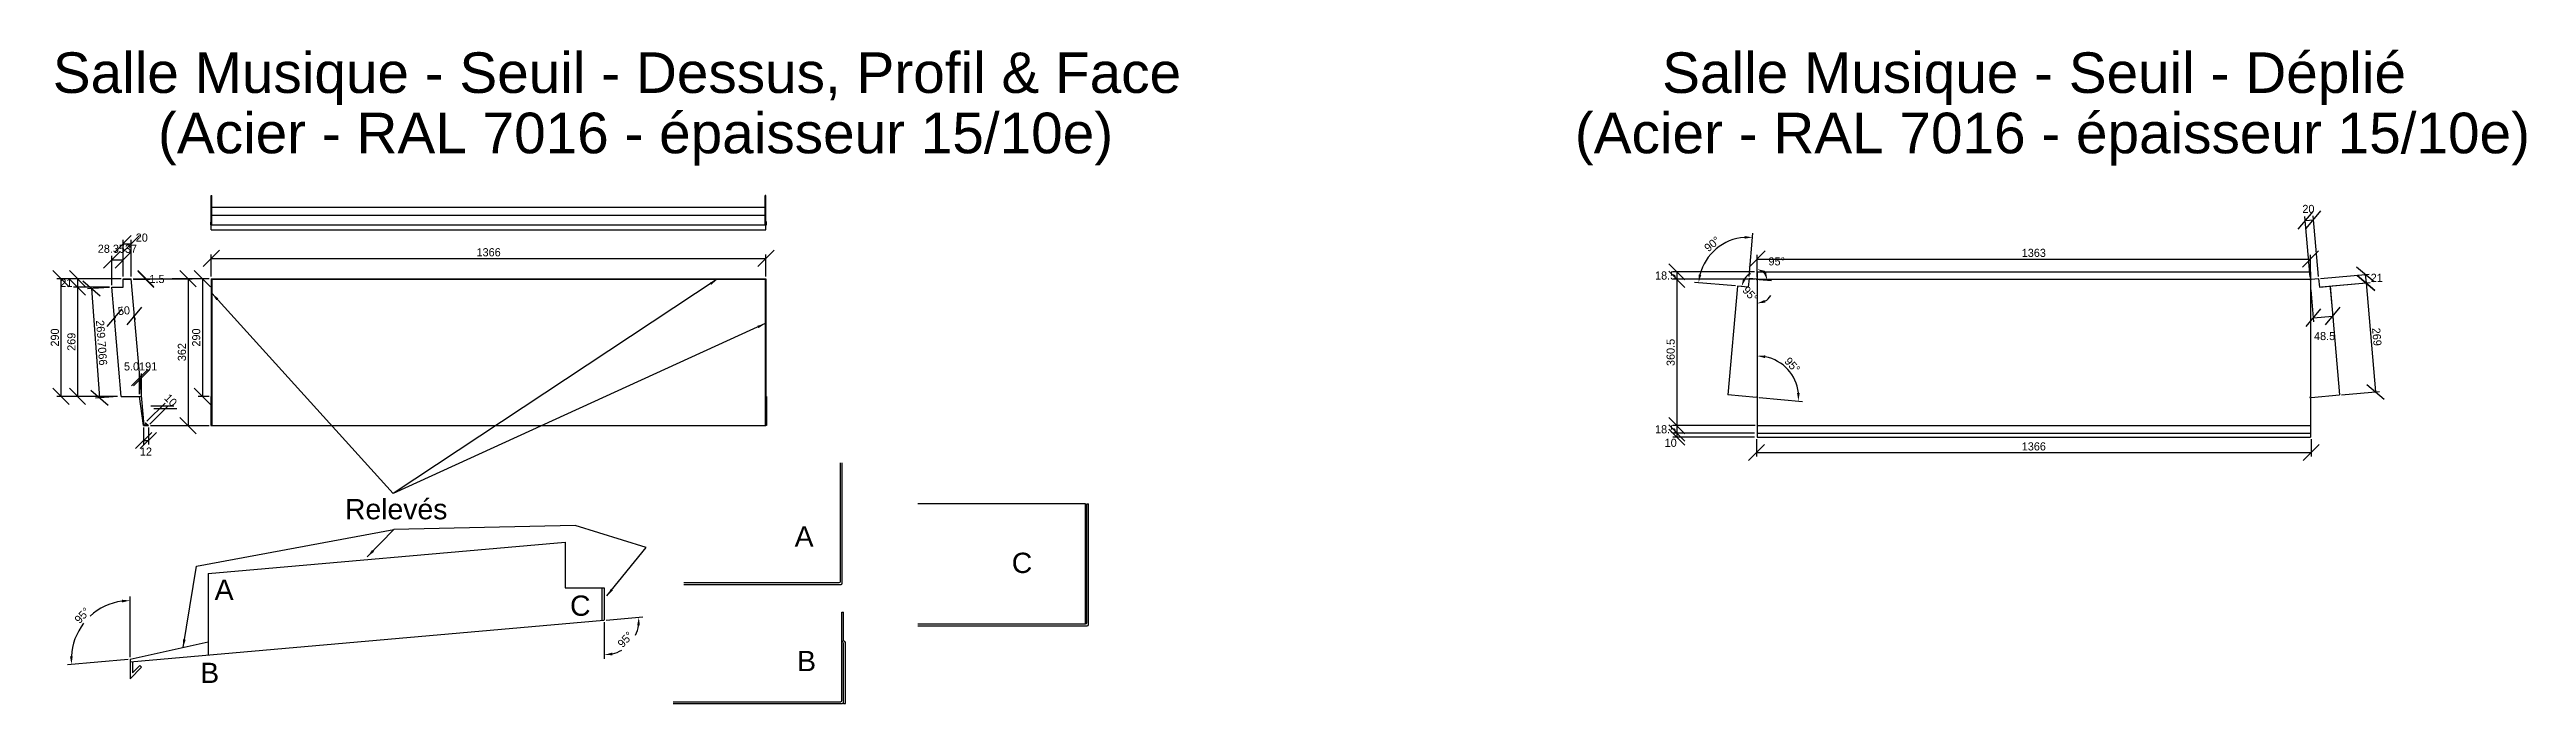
# Model space of a CAD drawing. Header units: millimetres. Extents: x 255 to 6356, y 598 to 2209.
import ezdxf

# ---------------------------------------------------------------- set-up
doc = ezdxf.new("R2010")
doc.units = ezdxf.units.MM
doc.layers.get('Defpoints').update_dxf_attribs({"true_color": 0xffffff})
doc.layers.add('0 ... Seuil ... Rectangle', color=5, linetype='Continuous', lineweight=25, true_color=0x0000ff)
doc.layers.add('0 ... Seuil ... Rectangle ... Cotes Angles', color=4, linetype='Continuous', lineweight=25, true_color=0x00ffff)
doc.styles.add('QCADDimTextStyle', font='txt')
doc.styles.add('textstyle11', font='')
doc.styles.add('textstyle12', font='')
doc.styles.add('textstyle13', font='')
doc.styles.add('textstyle14', font='')
doc.styles.add('textstyle15', font='')
doc.styles.add('textstyle16', font='')
doc.styles.add('textstyle17', font='')
doc.styles.add('textstyle18', font='')
doc.styles.add('textstyle19', font='')
doc.styles.add('textstyle20', font='')
doc.styles.add('textstyle21', font='')
doc.styles.get('textstyle11').set_extended_font_data('Liberation Sans')
doc.styles.get('textstyle12').set_extended_font_data('Liberation Sans')
doc.styles.get('textstyle13').set_extended_font_data('Liberation Sans')
doc.styles.get('textstyle14').set_extended_font_data('Liberation Sans')
doc.styles.get('textstyle15').set_extended_font_data('Liberation Sans')
doc.styles.get('textstyle16').set_extended_font_data('Liberation Sans')
doc.styles.get('textstyle17').set_extended_font_data('Liberation Sans')
doc.styles.get('textstyle18').set_extended_font_data('Liberation Sans')
doc.styles.get('textstyle19').set_extended_font_data('Liberation Sans')
doc.styles.get('textstyle20').set_extended_font_data('Liberation Sans')
doc.styles.get('textstyle21').set_extended_font_data('Liberation Sans')
doc.dimstyles.new('QCADDimStyle', dxfattribs={"dimtxt": 20, "dimasz": 20, "dimexe": 10, "dimexo": 5, "dimgap": 5, "dimtad": 1, "dimtoh": 1, "dimdec": 4, "dimzin": 0, "dimdsep": 46, "dimtxsty": 'QCADDimTextStyle', "dimcen": 0.09, "dimadec": 0, "dimazin": 0, "dimtfac": 1, "dimtdec": 4, "dimtofl": 0, "dimtmove": 0, "dimatfit": 3, "dimfxl": 1, "dimtolj": 1, "dimtzin": 0, "dimarcsym": 0})

# ---------------------------------------------------------------- blocks, each defined once
blk = doc.blocks.new('*D1')
at = {"layer": '0 ... Seuil ... Rectangle ... Cotes Angles', "color": 0, "lineweight": -2}
for p, q in [((380.1, 1601.5), (337.4, 1638.5)), ((403.4, 1623.2), (348.8, 1619.3)), ((358.8, 1620), (378.3, 1351)), ((356.9, 1369.5), (399.7, 1332.5)), ((422.9, 1354.2), (368.3, 1350.3))]:
    blk.add_line(p, q, dxfattribs=at)
at = {"layer": 'Defpoints', "color": 0}
for p in [(408.4, 1623.6), (378.3, 1351), (427.9, 1354.6)]:
    blk.add_point(p, dxfattribs=at)
at = {"layer": '0 ... Seuil ... Rectangle ... Cotes Angles', "color": 0, "insert": (383.5, 1486.6), "char_height": 20, "attachment_point": 5, "rotation": 274.14827, "style": 'QCADDimTextStyle'}
blk.add_mtext('\\A1;269.7066', dxfattribs=at)
blk = doc.blocks.new('*D2')
at = {"layer": '0 ... Seuil ... Rectangle ... Cotes Angles', "color": 0, "lineweight": -2}
for p, q in [((344.3, 1624.6), (304.3, 1664.6)), ((304.3, 1643.6), (344.3, 1603.6)), ((431.7, 1644.6), (314.3, 1644.6)), ((403.4, 1623.6), (314.3, 1623.6)), ((324.3, 1644.6), (324.3, 1623.6))]:
    blk.add_line(p, q, dxfattribs=at)
at = {"layer": 'Defpoints', "color": 0}
for p in [(324.3, 1623.6), (408.4, 1623.6), (436.7, 1644.6)]:
    blk.add_point(p, dxfattribs=at)
at = {"layer": '0 ... Seuil ... Rectangle ... Cotes Angles', "color": 0, "insert": (296.8, 1634.1), "char_height": 20, "attachment_point": 5, "style": 'QCADDimTextStyle'}
blk.add_mtext('\\A1;21', dxfattribs=at)
blk = doc.blocks.new('*D3')
at = {"layer": '0 ... Seuil ... Rectangle ... Cotes Angles', "color": 0, "lineweight": -2}
for p, q in [((344.3, 1603.6), (304.3, 1643.6)), ((403.4, 1623.6), (314.3, 1623.6)), ((324.3, 1623.6), (324.3, 1354.6)), ((304.3, 1374.6), (344.3, 1334.6)), ((422.9, 1354.6), (314.3, 1354.6))]:
    blk.add_line(p, q, dxfattribs=at)
at = {"layer": 'Defpoints', "color": 0}
for p in [(408.4, 1623.6), (324.3, 1354.6), (427.9, 1354.6)]:
    blk.add_point(p, dxfattribs=at)
at = {"layer": '0 ... Seuil ... Rectangle ... Cotes Angles', "color": 0, "insert": (309.3, 1489.1), "char_height": 20, "attachment_point": 5, "rotation": 90, "style": 'QCADDimTextStyle'}
blk.add_mtext('\\A1;269', dxfattribs=at)
blk = doc.blocks.new('*D4')
at = {"layer": '0 ... Seuil ... Rectangle ... Cotes Angles', "color": 0, "lineweight": -2}
for p, q in [((472.5, 1664.6), (512.5, 1624.6)), ((512.5, 1623.1), (472.5, 1663.1)), ((461.7, 1644.6), (502.5, 1644.6)), ((461.8, 1643.1), (502.5, 1643.1))]:
    blk.add_line(p, q, dxfattribs=at)
at = {"layer": 'Defpoints', "color": 0}
for p in [(456.7, 1644.6), (456.8, 1643.1), (492.5, 1643.1)]:
    blk.add_point(p, dxfattribs=at)
at = {"layer": '0 ... Seuil ... Rectangle ... Cotes Angles', "color": 0, "insert": (520, 1643.8), "char_height": 20, "attachment_point": 5, "style": 'QCADDimTextStyle'}
blk.add_mtext('\\A1;1.5', dxfattribs=at)
blk = doc.blocks.new('*D5')
at = {"layer": '0 ... Seuil ... Rectangle ... Cotes Angles', "color": 0, "lineweight": -2}
for p, q in [((433.1, 1570.2), (396.7, 1526.9)), ((414.9, 1548.6), (418.7, 1548.9)), ((415.3, 1544.1), (415.8, 1538.6)), ((446.5, 1531.2), (482.9, 1574.6)), ((464.7, 1552.9), (460.9, 1552.6)), ((465.1, 1548.5), (465.6, 1542.9))]:
    blk.add_line(p, q, dxfattribs=at)
at = {"layer": 'Defpoints', "color": 0}
for p in [(414.9, 1549.1), (464.7, 1553.4), (464.7, 1552.9)]:
    blk.add_point(p, dxfattribs=at)
at = {"layer": '0 ... Seuil ... Rectangle ... Cotes Angles', "color": 0, "insert": (438.5, 1565.7), "char_height": 20, "attachment_point": 5, "rotation": 5, "style": 'QCADDimTextStyle'}
blk.add_mtext('\\A1;50', dxfattribs=at)
blk = doc.blocks.new('*D6')
at = {"layer": '0 ... Seuil ... Rectangle ... Cotes Angles', "color": 0, "lineweight": -2}
for p, q in [((616.4, 1624.6), (576.4, 1664.6)), ((461.7, 1644.6), (606.4, 1644.6)), ((596.4, 1644.6), (596.4, 1282.6)), ((503.9, 1282.6), (606.4, 1282.6)), ((576.4, 1302.6), (616.4, 1262.6))]:
    blk.add_line(p, q, dxfattribs=at)
at = {"layer": 'Defpoints', "color": 0}
for p in [(456.7, 1644.6), (498.9, 1282.6), (596.4, 1282.6)]:
    blk.add_point(p, dxfattribs=at)
at = {"layer": '0 ... Seuil ... Rectangle ... Cotes Angles', "color": 0, "insert": (581.4, 1463.6), "char_height": 20, "attachment_point": 5, "rotation": 90, "style": 'QCADDimTextStyle'}
blk.add_mtext('\\A1;362', dxfattribs=at)
blk = doc.blocks.new('*D7')
at = {"layer": '0 ... Seuil ... Rectangle ... Cotes Angles', "color": 0, "lineweight": -2}
for p, q in [((495.3, 1293.2), (540.3, 1338.1)), ((502.4, 1286.1), (547.3, 1331.1)), ((504.9, 1331.1), (561.5, 1331.1)), ((568.5, 1324), (512, 1324))]:
    blk.add_line(p, q, dxfattribs=at)
at = {"layer": 'Defpoints', "color": 0}
for p in [(491.8, 1289.7), (498.9, 1282.6), (540.3, 1324)]:
    blk.add_point(p, dxfattribs=at)
at = {"layer": '0 ... Seuil ... Rectangle ... Cotes Angles', "color": 0, "insert": (553.8, 1345.2), "char_height": 20, "attachment_point": 5, "rotation": 315, "style": 'QCADDimTextStyle'}
blk.add_mtext('\\A1;10', dxfattribs=at)
blk = doc.blocks.new('*D8')
at = {"layer": '0 ... Seuil ... Rectangle ... Cotes Angles', "color": 0, "lineweight": -2}
for p, q in [((506.9, 1265.7), (466.9, 1225.7)), ((478.9, 1225.7), (518.9, 1265.7)), ((486.9, 1277.6), (486.9, 1235.7)), ((486.9, 1245.7), (498.9, 1245.7)), ((498.9, 1277.6), (498.9, 1235.7))]:
    blk.add_line(p, q, dxfattribs=at)
at = {"layer": 'Defpoints', "color": 0}
for p in [(486.9, 1282.6), (498.9, 1282.6), (498.9, 1245.7)]:
    blk.add_point(p, dxfattribs=at)
at = {"layer": '0 ... Seuil ... Rectangle ... Cotes Angles', "color": 0, "insert": (492.8, 1218.5), "char_height": 20, "attachment_point": 5, "style": 'QCADDimTextStyle'}
blk.add_mtext('\\A1;12', dxfattribs=at)
blk = doc.blocks.new('*D9')
at = {"layer": '0 ... Seuil ... Rectangle ... Cotes Angles', "color": 0, "lineweight": -2}
for p, q in [((651.7, 1624.6), (611.7, 1664.6)), ((648.8, 1644.6), (621.7, 1644.6)), ((631.7, 1644.6), (631.7, 1354.6)), ((611.7, 1374.6), (651.7, 1334.6)), ((648.8, 1354.6), (621.7, 1354.6))]:
    blk.add_line(p, q, dxfattribs=at)
at = {"layer": 'Defpoints', "color": 0}
for p in [(653.8, 1644.6), (631.7, 1354.6), (653.8, 1354.6)]:
    blk.add_point(p, dxfattribs=at)
at = {"layer": '0 ... Seuil ... Rectangle ... Cotes Angles', "color": 0, "insert": (616.7, 1499.6), "char_height": 20, "attachment_point": 5, "rotation": 90, "style": 'QCADDimTextStyle'}
blk.add_mtext('\\A1;290', dxfattribs=at)
blk = doc.blocks.new('*D10')
at = {"layer": '0 ... Seuil ... Rectangle ... Cotes Angles', "color": 0, "lineweight": -2}
for p, q in [((673.8, 1714.6), (633.8, 1674.6)), ((1999.8, 1674.6), (2039.8, 1714.6)), ((653.8, 1649.6), (653.8, 1704.6)), ((653.8, 1694.6), (2019.8, 1694.6)), ((2019.8, 1649.6), (2019.8, 1704.6))]:
    blk.add_line(p, q, dxfattribs=at)
at = {"layer": 'Defpoints', "color": 0}
for p in [(2019.8, 1694.6), (653.8, 1644.6), (2019.8, 1644.6)]:
    blk.add_point(p, dxfattribs=at)
at = {"layer": '0 ... Seuil ... Rectangle ... Cotes Angles', "color": 0, "insert": (1336.8, 1709.6), "char_height": 20, "attachment_point": 5, "style": 'QCADDimTextStyle'}
blk.add_mtext('\\A1;1366', dxfattribs=at)
blk = doc.blocks.new('*D11')
at = {"layer": '0 ... Seuil ... Rectangle ... Cotes Angles', "color": 0, "lineweight": -2}
for p, q in [((303.5, 1624.6), (263.5, 1664.6)), ((431.7, 1644.6), (273.5, 1644.6)), ((283.5, 1644.6), (283.5, 1354.6)), ((263.5, 1374.6), (303.5, 1334.6)), ((422.9, 1354.6), (273.5, 1354.6))]:
    blk.add_line(p, q, dxfattribs=at)
at = {"layer": 'Defpoints', "color": 0}
for p in [(436.7, 1644.6), (283.5, 1354.6), (427.9, 1354.6)]:
    blk.add_point(p, dxfattribs=at)
at = {"layer": '0 ... Seuil ... Rectangle ... Cotes Angles', "color": 0, "insert": (268.5, 1499.6), "char_height": 20, "attachment_point": 5, "rotation": 90, "style": 'QCADDimTextStyle'}
blk.add_mtext('\\A1;290', dxfattribs=at)
blk = doc.blocks.new('*D12')
at = {"layer": '0 ... Seuil ... Rectangle ... Cotes Angles', "color": 0, "lineweight": -2}
for p, q in [((453.7, 711.5), (453.7, 861.3)), ((448.7, 706.1), (299.5, 693))]:
    blk.add_line(p, q, dxfattribs=at)
for start, end in [(142.14827, 177.07887), (97.92113, 132.85173)]:
    blk.add_arc((453.7, 706.5), 144.8, start, end, dxfattribs=at)
at = {"layer": '0 ... Seuil ... Rectangle ... Cotes Angles', "color": 0}
for points in [[(433.9, 846.6), (433.5, 853.3), (453.7, 851.3)], [(305.7, 713.9), (312.4, 714), (309.4, 693.9)]]:
    blk.add_solid(points, dxfattribs=at)
at = {"layer": 'Defpoints', "color": 0}
for p in [(377.7, 829.8), (453.7, 706.5), (453.7, 706.5), (645.7, 723.3), (453.7, 658.5)]:
    blk.add_point(p, dxfattribs=at)
at = {"layer": '0 ... Seuil ... Rectangle ... Cotes Angles', "color": 0, "insert": (335.9, 814.5), "char_height": 20, "attachment_point": 5, "rotation": 47.5, "style": 'QCADDimTextStyle'}
blk.add_mtext('\\A1;95%%d', dxfattribs=at)
blk = doc.blocks.new('*D13')
at = {"layer": '0 ... Seuil ... Rectangle ... Cotes Angles', "color": 0, "lineweight": -2}
for p, q in [((1621.7, 797.7), (1621.7, 707.4)), ((1626.6, 803.1), (1716.6, 811))]:
    blk.add_line(p, q, dxfattribs=at)
for start, end in [(334.53524, 351.54078), (283.45922, 300.46476)]:
    blk.add_arc((1621.7, 802.7), 85.3, start, end, dxfattribs=at)
at = {"layer": '0 ... Seuil ... Rectangle ... Cotes Angles', "color": 0}
for points in [[(1709.4, 790), (1702.7, 790.2), (1706.7, 810.1)], [(1641.1, 723), (1641.9, 716.4), (1621.7, 717.4)]]:
    blk.add_solid(points, dxfattribs=at)
at = {"layer": 'Defpoints', "color": 0}
for p in [(1621.7, 882.7), (1620.8, 802.6), (1621.7, 803.6), (459.7, 701), (1666.5, 730.1)]:
    blk.add_point(p, dxfattribs=at)
at = {"layer": '0 ... Seuil ... Rectangle ... Cotes Angles', "color": 0, "insert": (1673.5, 755.2), "char_height": 20, "attachment_point": 5, "rotation": 47.5, "style": 'QCADDimTextStyle'}
blk.add_mtext('\\A1;95%%d', dxfattribs=at)
blk = doc.blocks.new('*D14')
at = {"layer": '0 ... Seuil ... Rectangle ... Cotes Angles', "color": 0, "lineweight": -2}
for p, q in [((457.1, 1380.8), (497.1, 1420.8)), ((502.1, 1420.8), (462.1, 1380.8)), ((477.1, 1359.6), (477.1, 1410.8)), ((482.1, 1359.6), (482.1, 1410.8))]:
    blk.add_line(p, q, dxfattribs=at)
at = {"layer": 'Defpoints', "color": 0}
for p in [(477.1, 1354.6), (482.1, 1400.8), (482.1, 1354.6)]:
    blk.add_point(p, dxfattribs=at)
at = {"layer": '0 ... Seuil ... Rectangle ... Cotes Angles', "color": 0, "insert": (479.6, 1428.3), "char_height": 20, "attachment_point": 5, "style": 'QCADDimTextStyle'}
blk.add_mtext('\\A1;5.0191', dxfattribs=at)
blk = doc.blocks.new('*D15')
at = {"layer": '0 ... Seuil ... Rectangle ... Cotes Angles', "color": 0, "lineweight": -2}
for p, q in [((456.7, 1750.7), (416.7, 1710.7)), ((436.7, 1710.7), (476.7, 1750.7)), ((436.7, 1649.6), (436.7, 1740.7)), ((436.7, 1730.7), (456.7, 1730.7)), ((456.7, 1649.6), (456.7, 1740.7))]:
    blk.add_line(p, q, dxfattribs=at)
at = {"layer": 'Defpoints', "color": 0}
for p in [(456.7, 1730.7), (436.7, 1644.6), (456.7, 1644.6)]:
    blk.add_point(p, dxfattribs=at)
at = {"layer": '0 ... Seuil ... Rectangle ... Cotes Angles', "color": 0, "insert": (482.5, 1745.7), "char_height": 20, "attachment_point": 5, "style": 'QCADDimTextStyle'}
blk.add_mtext('\\A1;20', dxfattribs=at)
blk = doc.blocks.new('*D16')
at = {"layer": '0 ... Seuil ... Rectangle ... Cotes Angles', "color": 0, "lineweight": -2}
for p, q in [((428.4, 1710.7), (388.4, 1670.7)), ((416.7, 1670.7), (456.7, 1710.7)), ((408.4, 1628.6), (408.4, 1700.7)), ((408.4, 1690.7), (436.7, 1690.7)), ((436.7, 1649.6), (436.7, 1700.7))]:
    blk.add_line(p, q, dxfattribs=at)
at = {"layer": 'Defpoints', "color": 0}
for p in [(436.7, 1690.7), (408.4, 1623.6), (436.7, 1644.6)]:
    blk.add_point(p, dxfattribs=at)
at = {"layer": '0 ... Seuil ... Rectangle ... Cotes Angles', "color": 0, "insert": (422.5, 1718.2), "char_height": 20, "attachment_point": 5, "style": 'QCADDimTextStyle'}
blk.add_mtext('\\A1;28.3537', dxfattribs=at)
blk = doc.blocks.new('*D17')
at = {"layer": '0 ... Seuil ... Rectangle ... Cotes Angles', "color": 0, "lineweight": -2}
for p, q in [((4481.2, 1713.1), (4441.2, 1673.1)), ((5804.2, 1673.1), (5844.2, 1713.1)), ((4461.2, 1648.1), (4461.2, 1703.1)), ((4461.2, 1693.1), (5824.2, 1693.1)), ((5824.2, 1648.1), (5824.2, 1703.1))]:
    blk.add_line(p, q, dxfattribs=at)
at = {"layer": 'Defpoints', "color": 0}
for p in [(5824.2, 1693.1), (4461.2, 1643.1), (5824.2, 1643.1)]:
    blk.add_point(p, dxfattribs=at)
at = {"layer": '0 ... Seuil ... Rectangle ... Cotes Angles', "color": 0, "insert": (5142.7, 1708.1), "char_height": 20, "attachment_point": 5, "style": 'QCADDimTextStyle'}
blk.add_mtext('\\A1;1363', dxfattribs=at)
blk = doc.blocks.new('*D18')
at = {"layer": '0 ... Seuil ... Rectangle ... Cotes Angles', "color": 0, "lineweight": -2}
for p, q in [((4479.7, 1236.1), (4439.7, 1196.1)), ((4459.7, 1249.1), (4459.7, 1206.1)), ((5805.7, 1196.1), (5845.7, 1236.1)), ((5825.7, 1249.1), (5825.7, 1206.1)), ((4459.7, 1216.1), (5825.7, 1216.1))]:
    blk.add_line(p, q, dxfattribs=at)
at = {"layer": 'Defpoints', "color": 0}
for p in [(4459.7, 1254.1), (5825.7, 1254.1), (5825.7, 1216.1)]:
    blk.add_point(p, dxfattribs=at)
at = {"layer": '0 ... Seuil ... Rectangle ... Cotes Angles', "color": 0, "insert": (5142.7, 1231.1), "char_height": 20, "attachment_point": 5, "style": 'QCADDimTextStyle'}
blk.add_mtext('\\A1;1366', dxfattribs=at)
blk = doc.blocks.new('*D19')
at = {"layer": '0 ... Seuil ... Rectangle ... Cotes Angles', "color": 0, "lineweight": -2}
for p, q in [((4283.3, 1641.6), (4243.3, 1681.6)), ((4243.3, 1663.1), (4283.3, 1623.1)), ((4454.7, 1661.6), (4253.3, 1661.6)), ((4263.3, 1661.6), (4263.3, 1643.1)), ((4456.2, 1643.1), (4253.3, 1643.1))]:
    blk.add_line(p, q, dxfattribs=at)
at = {"layer": 'Defpoints', "color": 0}
for p in [(4459.7, 1661.6), (4263.3, 1643.1), (4461.2, 1643.1)]:
    blk.add_point(p, dxfattribs=at)
at = {"layer": '0 ... Seuil ... Rectangle ... Cotes Angles', "color": 0, "insert": (4235.8, 1652.3), "char_height": 20, "attachment_point": 5, "style": 'QCADDimTextStyle'}
blk.add_mtext('\\A1;18.5', dxfattribs=at)
blk = doc.blocks.new('*D20')
at = {"layer": '0 ... Seuil ... Rectangle ... Cotes Angles', "color": 0, "lineweight": -2}
for p, q in [((4283.3, 1623.1), (4243.3, 1663.1)), ((4456.2, 1643.1), (4253.3, 1643.1)), ((4263.3, 1643.1), (4263.3, 1282.6)), ((4243.3, 1302.6), (4283.3, 1262.6)), ((4456.2, 1282.6), (4253.3, 1282.6))]:
    blk.add_line(p, q, dxfattribs=at)
at = {"layer": 'Defpoints', "color": 0}
for p in [(4461.2, 1643.1), (4263.3, 1282.6), (4461.2, 1282.6)]:
    blk.add_point(p, dxfattribs=at)
at = {"layer": '0 ... Seuil ... Rectangle ... Cotes Angles', "color": 0, "insert": (4248.3, 1462.8), "char_height": 20, "attachment_point": 5, "rotation": 90, "style": 'QCADDimTextStyle'}
blk.add_mtext('\\A1;360.5', dxfattribs=at)
blk = doc.blocks.new('*D21')
at = {"layer": '0 ... Seuil ... Rectangle ... Cotes Angles', "color": 0, "lineweight": -2}
for p, q in [((4283.3, 1262.6), (4243.3, 1302.6)), ((4243.3, 1284.1), (4283.3, 1244.1)), ((4456.2, 1282.6), (4253.3, 1282.6)), ((4263.3, 1282.6), (4263.3, 1264.1)), ((4454.7, 1264.1), (4253.3, 1264.1))]:
    blk.add_line(p, q, dxfattribs=at)
at = {"layer": 'Defpoints', "color": 0}
for p in [(4461.2, 1282.6), (4263.3, 1264.1), (4459.7, 1264.1)]:
    blk.add_point(p, dxfattribs=at)
at = {"layer": '0 ... Seuil ... Rectangle ... Cotes Angles', "color": 0, "insert": (4235.8, 1273.3), "char_height": 20, "attachment_point": 5, "style": 'QCADDimTextStyle'}
blk.add_mtext('\\A1;18.5', dxfattribs=at)
blk = doc.blocks.new('*D22')
at = {"layer": '0 ... Seuil ... Rectangle ... Cotes Angles', "color": 0, "lineweight": -2}
for p, q in [((4283.3, 1244.1), (4243.3, 1284.1)), ((4243.3, 1274.1), (4283.3, 1234.1)), ((4454.7, 1264.1), (4253.3, 1264.1)), ((4454.7, 1254.1), (4253.3, 1254.1)), ((4263.3, 1264.1), (4263.3, 1254.1))]:
    blk.add_line(p, q, dxfattribs=at)
at = {"layer": 'Defpoints', "color": 0}
for p in [(4263.3, 1254.1), (4459.7, 1264.1), (4459.7, 1254.1)]:
    blk.add_point(p, dxfattribs=at)
at = {"layer": '0 ... Seuil ... Rectangle ... Cotes Angles', "color": 0, "insert": (4248.3, 1240), "char_height": 20, "attachment_point": 5, "style": 'QCADDimTextStyle'}
blk.add_mtext('\\A1;10', dxfattribs=at)
blk = doc.blocks.new('*D23')
at = {"layer": '0 ... Seuil ... Rectangle ... Cotes Angles', "color": 0, "lineweight": -2}
for p, q in [((4461.2, 1648.1), (4461.2, 1678.4)), ((4466.1, 1642.7), (4496.3, 1640))]:
    blk.add_line(p, q, dxfattribs=at)
blk.add_arc((4461.2, 1643.1), 25.3, 41.54592, 43.45408, dxfattribs=at)
at = {"layer": '0 ... Seuil ... Rectangle ... Cotes Angles', "color": 0}
for points in [[(4480.9, 1663.6), (4478.2, 1657.4), (4461.2, 1668.4)], [(4476.9, 1658.8), (4483.3, 1660.9), (4486.4, 1640.9)]]:
    blk.add_solid(points, dxfattribs=at)
at = {"layer": 'Defpoints', "color": 0}
for p in [(4483.8, 1654.5), (4441.2, 1644.8), (4461.2, 1643.1), (4461.2, 1643.1), (4461.2, 1282.6)]:
    blk.add_point(p, dxfattribs=at)
at = {"layer": '0 ... Seuil ... Rectangle ... Cotes Angles', "color": 0, "insert": (4509.3, 1687.2), "char_height": 20, "attachment_point": 5, "style": 'QCADDimTextStyle'}
blk.add_mtext('\\A1;95%%d', dxfattribs=at)
blk = doc.blocks.new('*D24')
at = {"layer": '0 ... Seuil ... Rectangle ... Cotes Angles', "color": 0, "lineweight": -2}
for p, q in [((4441.7, 1649.8), (4451, 1756.4)), ((4407.9, 1626.7), (4307, 1635.5))]:
    blk.add_line(p, q, dxfattribs=at)
blk.add_arc((4439.4, 1623.9), 122.9, 94.33085, 165.66915, dxfattribs=at)
at = {"layer": '0 ... Seuil ... Rectangle ... Cotes Angles', "color": 0}
for points in [[(4430.1, 1743.2), (4430.1, 1749.8), (4450.1, 1746.4)], [(4317, 1654.9), (4323.6, 1653.8), (4316.9, 1634.6)]]:
    blk.add_solid(points, dxfattribs=at)
at = {"layer": 'Defpoints', "color": 0}
for p in [(4387.5, 1735.3), (4412.8, 1626.2), (4439.4, 1623.9), (4439.4, 1623.9), (4441.2, 1644.8)]:
    blk.add_point(p, dxfattribs=at)
at = {"layer": '0 ... Seuil ... Rectangle ... Cotes Angles', "color": 0, "insert": (4350.4, 1730), "char_height": 20, "attachment_point": 5, "rotation": 40, "style": 'QCADDimTextStyle'}
blk.add_mtext('\\A1;90%%d', dxfattribs=at)
blk = doc.blocks.new('*D25')
at = {"layer": '0 ... Seuil ... Rectangle ... Cotes Angles', "color": 0, "lineweight": -2}
for start, end in [(114.58603, 144.79302), (300.20698, 330.41397)]:
    blk.add_arc((4461.2, 1622), 38.4, start, end, dxfattribs=at)
at = {"layer": '0 ... Seuil ... Rectangle ... Cotes Angles', "color": 0}
for points in [[(4426.7, 1645.3), (4432.9, 1643), (4422.9, 1625.4)], [(4479.6, 1592.1), (4481.3, 1585.6), (4461.2, 1583.6)]]:
    blk.add_solid(points, dxfattribs=at)
at = {"layer": 'Defpoints', "color": 0}
for p in [(4412.8, 1626.2), (4426.9, 1604.8), (4439.4, 1623.9), (4461.2, 1643.1), (4461.2, 1282.6)]:
    blk.add_point(p, dxfattribs=at)
at = {"layer": '0 ... Seuil ... Rectangle ... Cotes Angles', "color": 0, "insert": (4444.3, 1606.5), "char_height": 20, "attachment_point": 5, "rotation": 312.5, "style": 'QCADDimTextStyle'}
blk.add_mtext('\\A1;95%%d', dxfattribs=at)
blk = doc.blocks.new('*D26')
at = {"layer": '0 ... Seuil ... Rectangle ... Cotes Angles', "color": 0, "lineweight": -2}
blk.add_line((4466.1, 1351.6), (4572.9, 1342.2), dxfattribs=at)
blk.add_arc((4461.2, 1352), 102.2, 6.23421, 78.76579, dxfattribs=at)
at = {"layer": '0 ... Seuil ... Rectangle ... Cotes Angles', "color": 0}
for points in [[(4481.4, 1455.5), (4480.7, 1448.9), (4461.2, 1454.2)], [(4559.4, 1363), (4566.1, 1363.1), (4562.9, 1343.1)]]:
    blk.add_solid(points, dxfattribs=at)
at = {"layer": 'Defpoints', "color": 0}
for p in [(4461.2, 1643.1), (4389.4, 1358.3), (4461.2, 1352), (4552.5, 1397.8), (4461.2, 1282.6)]:
    blk.add_point(p, dxfattribs=at)
at = {"layer": '0 ... Seuil ... Rectangle ... Cotes Angles', "color": 0, "insert": (4547.9, 1431.5), "char_height": 20, "attachment_point": 5, "rotation": 312.5, "style": 'QCADDimTextStyle'}
blk.add_mtext('\\A1;95%%d', dxfattribs=at)
blk = doc.blocks.new('*D27')
at = {"layer": '0 ... Seuil ... Rectangle ... Cotes Angles', "color": 0, "lineweight": -2}
for p, q in [((5829.7, 1809.8), (5793.3, 1766.4)), ((5823.7, 1648.1), (5810.6, 1798.1)), ((5811.5, 1788.1), (5831.4, 1789.8)), ((5813.2, 1768.2), (5849.6, 1811.5)), ((5843.7, 1649.8), (5830.5, 1799.8))]:
    blk.add_line(p, q, dxfattribs=at)
at = {"layer": 'Defpoints', "color": 0}
for p in [(5831.4, 1789.8), (5824.2, 1643.1), (5844.1, 1644.8)]:
    blk.add_point(p, dxfattribs=at)
at = {"layer": '0 ... Seuil ... Rectangle ... Cotes Angles', "color": 0, "insert": (5819, 1816.4), "char_height": 20, "attachment_point": 5, "style": 'QCADDimTextStyle'}
blk.add_mtext('\\A1;20', dxfattribs=at)
blk = doc.blocks.new('*D28')
at = {"layer": '0 ... Seuil ... Rectangle ... Cotes Angles', "color": 0, "lineweight": -2}
for p, q in [((5849.1, 1645.3), (5969, 1655.8)), ((5980.7, 1636.7), (5937.4, 1673.1)), ((5939.2, 1652.2), (5982.5, 1615.8)), ((5959, 1654.9), (5960.9, 1634)), ((5850.9, 1624.4), (5970.8, 1634.8))]:
    blk.add_line(p, q, dxfattribs=at)
at = {"layer": 'Defpoints', "color": 0}
for p in [(5844.1, 1644.8), (5845.9, 1623.9), (5960.9, 1634)]:
    blk.add_point(p, dxfattribs=at)
at = {"layer": '0 ... Seuil ... Rectangle ... Cotes Angles', "color": 0, "insert": (5987.3, 1646.8), "char_height": 20, "attachment_point": 5, "style": 'QCADDimTextStyle'}
blk.add_mtext('\\A1;21', dxfattribs=at)
blk = doc.blocks.new('*D29')
at = {"layer": '0 ... Seuil ... Rectangle ... Cotes Angles', "color": 0, "lineweight": -2}
for p, q in [((5982.5, 1615.8), (5939.2, 1652.2)), ((5877.5, 1626.7), (5970.8, 1634.8)), ((5960.9, 1634), (5984.3, 1366)), ((5900.9, 1358.7), (5994.3, 1366.9)), ((5962.6, 1384.2), (6006, 1347.8))]:
    blk.add_line(p, q, dxfattribs=at)
at = {"layer": 'Defpoints', "color": 0}
for p in [(5872.5, 1626.2), (5895.9, 1358.3), (5984.3, 1366)]:
    blk.add_point(p, dxfattribs=at)
at = {"layer": '0 ... Seuil ... Rectangle ... Cotes Angles', "color": 0, "insert": (5987.5, 1501.3), "char_height": 20, "attachment_point": 5, "rotation": 275, "style": 'QCADDimTextStyle'}
blk.add_mtext('\\A1;269', dxfattribs=at)
blk = doc.blocks.new('*D30')
at = {"layer": '0 ... Seuil ... Rectangle ... Cotes Angles', "color": 0, "lineweight": -2}
for p, q in [((5824.6, 1617), (5831.5, 1538.3)), ((5872.9, 1621.3), (5879.8, 1542.5)), ((5848.8, 1570), (5812.4, 1526.6)), ((5830.6, 1548.3), (5878.9, 1552.5)), ((5860.7, 1530.8), (5897.1, 1574.2))]:
    blk.add_line(p, q, dxfattribs=at)
at = {"layer": 'Defpoints', "color": 0}
for p in [(5824.2, 1622), (5872.5, 1626.2), (5878.9, 1552.5)]:
    blk.add_point(p, dxfattribs=at)
at = {"layer": '0 ... Seuil ... Rectangle ... Cotes Angles', "color": 0, "insert": (5858.9, 1503.1), "char_height": 20, "attachment_point": 5, "style": 'QCADDimTextStyle'}
blk.add_mtext('\\A1;48.5', dxfattribs=at)

msp = doc.modelspace()

# ---------------------------------------------------------------- linework, layer by layer
at = {"layer": '0 ... Seuil ... Rectangle'}
for p, q in [((653.7908, 1778.12491), (653.7908, 1849.25714)), ((653.7908, 1849.25714), (655.2908, 1849.25714)), ((655.2908, 1777.12491), (655.2908, 1849.25714)), ((2018.2908, 1777.12491), (2018.2908, 1849.25714)), ((2019.7908, 1849.25714), (2018.2908, 1849.25714)), ((2019.7908, 1778.12491), (2019.7908, 1849.25714)), ((652.2908, 1777.12491), (652.2908, 1783.83774)), ((653.7908, 1777.12491), (652.2908, 1777.12491)), ((653.2908, 1784.83774), (653.7908, 1784.83774)), ((653.7908, 1784.83774), (654.2908, 1784.83774)), ((653.7908, 1765.12491), (653.7908, 1778.12491)), ((654.7908, 1777.12491), (2018.7908, 1777.12491)), ((655.2908, 1821.16587), (2018.2908, 1821.16587)), ((655.2908, 1801.16587), (2018.2908, 1801.16587)), ((655.2908, 1777.12491), (655.2908, 1783.83774)), ((2018.2908, 1777.12491), (2018.2908, 1783.83774)), ((2019.2908, 1784.83774), (2019.7908, 1784.83774)), ((2020.2908, 1784.83774), (2019.7908, 1784.83774)), ((2019.7908, 1765.12491), (2019.7908, 1778.12491)), ((2019.7908, 1777.12491), (2021.2908, 1777.12491)), ((2019.7908, 1777.12491), (2021.2908, 1777.12491)), ((2021.2908, 1777.12491), (2021.2908, 1783.83774)), ((653.7908, 1765.12491), (2019.7908, 1765.12491)), ((4461.16359, 1661.59588), (5824.16359, 1661.59588)), ((4461.16359, 1661.59588), (4461.16359, 1644.59588)), ((5824.16359, 1661.59588), (5824.16359, 1644.59588)), ((431.88919, 1354.59588), (408.35473, 1623.59588)), ((408.35473, 1623.59588), (436.70846, 1623.59588)), ((436.70846, 1644.59588), (456.70846, 1644.59588)), ((436.70846, 1623.59588), (436.70846, 1644.59588)), ((436.70846, 1643.09588), (456.8397, 1643.09588)), ((488.37936, 1282.59588), (456.70846, 1644.59588)), ((653.7908, 1644.59588), (2019.7908, 1644.59588)), ((653.7908, 1644.59588), (653.7908, 1282.59588)), ((653.7908, 1643.09588), (2019.7908, 1643.09588)), ((655.2908, 1643.09588), (655.2908, 1282.59588)), ((2018.2908, 1643.09588), (2018.2908, 1282.59588)), ((2019.7908, 1644.59588), (2019.7908, 1282.59588)), ((4412.84815, 1626.24271), (4389.40326, 1358.26634)), ((4439.40943, 1623.9189), (4412.84815, 1626.24271)), ((4441.2397, 1644.83899), (4439.40943, 1623.9189)), ((4459.6693, 1643.22661), (4441.2397, 1644.83899)), ((4461.16359, 1641.59588), (4461.16359, 1353.48813)), ((4462.66359, 1643.09588), (5822.66359, 1643.09588)), ((5824.16359, 1641.59588), (5824.16359, 1353.48813)), ((5825.65789, 1643.22661), (5844.08749, 1644.83899)), ((5844.08749, 1644.83899), (5845.91776, 1623.9189)), ((5845.91776, 1623.9189), (5872.47904, 1626.24271)), ((5872.47904, 1626.24271), (5895.92393, 1358.26634)), ((463.36655, 1551.28304), (463.23582, 1552.77733)), ((431.88919, 1354.59588), (482.08018, 1354.59588)), ((486.87363, 1282.59588), (477.06108, 1354.59588)), ((652.2908, 1354.59588), (655.2908, 1354.59588)), ((652.2908, 1354.59588), (652.2908, 1282.59588)), ((2018.2908, 1354.59588), (2021.2908, 1354.59588)), ((2021.2908, 1354.59588), (2021.2908, 1282.59588)), ((4459.6693, 1352.11886), (4389.40326, 1358.26634)), ((4461.16359, 1350.48813), (4461.16359, 1254.09588)), ((5824.16359, 1350.48813), (5824.16359, 1254.09588)), ((5825.65789, 1352.11886), (5895.92393, 1358.26634)), ((486.87363, 1282.59588), (498.87363, 1282.59588)), ((488.24813, 1284.09588), (495.25231, 1284.09588)), ((490.7419, 1288.60629), (491.80256, 1289.66695)), ((490.7419, 1288.60629), (495.25231, 1284.09588)), ((491.80256, 1289.66695), (498.87363, 1282.59588)), ((652.2908, 1282.59588), (653.7908, 1282.59588)), ((653.7908, 1282.59588), (2019.7908, 1282.59588)), ((2021.2908, 1282.59588), (2019.7908, 1282.59588)), ((4461.16359, 1282.59588), (5824.16359, 1282.59588)), ((4461.16359, 1264.09588), (5824.16359, 1264.09588)), ((4461.16359, 1254.09588), (5824.16359, 1254.09588)), ((2203.38564, 898.45238), (2203.38564, 1190.95238)), ((2207.88564, 893.95238), (2207.88564, 1190.95238)), ((2806.87035, 1089.29777), (2394.37035, 1089.29777)), ((2806.87035, 793.79777), (2806.87035, 1089.29777)), ((2809.87035, 796.79777), (2809.87035, 1089.29777)), ((2809.87035, 1089.29777), (2814.37035, 1089.29777)), ((2814.37035, 792.29777), (2814.37035, 1089.29777)), ((645.6676, 918.07412), (1525.6676, 995.06414)), ((1525.6676, 995.06414), (1525.6676, 882.69909)), ((645.6676, 918.07412), (645.6676, 717.31015)), ((1525.6676, 882.69909), (1621.6676, 882.69909)), ((1615.6676, 882.69909), (1615.6676, 802.17415)), ((1621.6676, 882.69909), (1621.6676, 803.61542)), ((1817.88564, 895.45238), (2200.38564, 895.45238)), ((1817.88564, 890.95238), (2204.88564, 890.95238)), ((453.6676, 700.51233), (1620.75476, 802.61922)), ((2206.54883, 747.56293), (2206.54883, 822.9856)), ((2206.54883, 822.9856), (2211.04883, 822.9856)), ((2211.04883, 752.06293), (2211.04883, 822.9856)), ((2394.37035, 793.79777), (2806.87035, 793.79777)), ((453.6676, 706.53525), (645.6676, 749.43238)), ((2206.54883, 605.06293), (2206.54883, 747.56293)), ((2211.04883, 597.56293), (2211.04883, 747.56293)), ((2215.54883, 597.56293), (2215.54883, 747.56293)), ((2394.37035, 789.29777), (2811.37035, 789.29777)), ((453.6676, 706.53525), (453.6676, 658.53525)), ((481.95187, 686.81952), (453.6676, 658.53525)), ((459.6676, 701.03726), (459.6676, 673.02053)), ((477.70923, 691.06216), (459.6676, 673.02053)), ((477.70923, 691.06216), (481.95187, 686.81952)), ((1791.04883, 602.06293), (2203.54883, 602.06293)), ((1791.04883, 597.56293), (2208.04883, 597.56293)), ((2211.04883, 597.56293), (2215.54883, 597.56293))]:
    msp.add_line(p, q, dxfattribs=at)
for centre, radius, start, end in [((653.2908, 1783.83774), 1, 90, 180), ((654.7908, 1778.12491), 1, 180, 270), ((654.2908, 1783.83774), 1, 0, 90), ((2019.2908, 1783.83774), 1, 90, 180), ((2018.7908, 1778.12491), 1, 270, 0), ((2020.2908, 1783.83774), 1, 0, 90), ((4461.16359, 1643.09588), 1.5, 175, 90), ((5824.16359, 1643.09588), 1.5, 90, 5), ((4461.16359, 1351.98813), 1.5, 270, 175), ((5824.16359, 1351.98813), 1.5, 5, 270), ((2200.38564, 898.45238), 3, 270, 0), ((2204.88564, 893.95238), 3, 270, 0), ((1620.6676, 803.61542), 1, 275, 0), ((2806.87035, 796.79777), 3, 270, 0), ((2211.04883, 747.56293), 4.5, 0, 180), ((2811.37035, 792.29777), 3, 270, 0), ((2203.54883, 605.06293), 3, 270, 0), ((2208.04883, 600.56293), 3, 270, 0)]:
    msp.add_arc(centre, radius, start, end, dxfattribs=at)
at = {"layer": '0 ... Seuil ... Rectangle ... Cotes Angles'}
for p, q in [((648.7908, 1644.59588), (557.21863, 1644.59588)), ((557.21863, 1282.59588), (648.7908, 1282.59588))]:
    msp.add_line(p, q, dxfattribs=at)

# ---------------------------------------------------------------- texts
at = {"layer": '0 ... Seuil ... Rectangle ... Cotes Angles', "attachment_point": 1}
for s, insert, char_height, style in [('Salle Musique - Seuil - Dessus, Profil & Face\\P', (263.28277, 2202.43707), 100, 'textstyle19'), ('Salle Musique - Seuil - Déplié\\P', (4227.22742, 2202.43707), 100, 'textstyle21'), ('(Acier - RAL 7016 - épaisseur 15/10e)', (522.50009, 2053.71579), 100, 'textstyle11'), ('(Acier - RAL 7016 - épaisseur 15/10e)', (4012.22919, 2053.71579), 100, 'textstyle20'), ('Relevés', (982.98728, 1101.51442), 50, 'textstyle12'), ('A', (2090.58955, 1034.25336), 50, 'textstyle18'), ('C', (2625.29278, 969.19441), 50, 'textstyle17'), ('A', (662.01499, 903.04641), 50, 'textstyle13'), ('C', (1537.37754, 863.71579), 50, 'textstyle16'), ('B', (626.43588, 698.04295), 50, 'textstyle14'), ('B', (2096.68883, 727.25645), 50, 'textstyle15')]:
    msp.add_mtext(s, dxfattribs=dict(at, insert=insert, char_height=char_height, style=style))

# ---------------------------------------------------------------- dimensions: what is measured, and where the dimension line sits
at = {"layer": '0 ... Seuil ... Rectangle ... Cotes Angles'}
for p1, p2, distance, picture, middle in [((5824.16359, 1643.09588), (5844.08749, 1644.83899), 145.55207, '*D27', (5819.04306, 1816.36099)), ((653.7908, 1644.59588), (2019.7908, 1644.59588), 50.02012, '*D10', (1336.7908, 1709.616)), ((4461.16359, 1643.09588), (5824.16359, 1643.09588), 50.02012, '*D17', (5142.66359, 1708.116)), ((653.7908, 1644.59588), (653.7908, 1354.59588), -22.10983, '*D9', (616.68097, 1499.59588)), ((5844.08749, 1644.83899), (5845.91776, 1623.9189), 115.38812, '*D28', (5987.34701, 1646.83247)), ((5872.47904, 1626.24271), (5895.92393, 1358.26634), 88.72538, '*D29', (5987.53216, 1501.29479)), ((408.35473, 1623.59588), (427.86471, 1354.59588), -49.73494, '*D1', (383.46578, 1486.58323)), ((5824.16359, 1622.01566), (5872.47904, 1626.24271), -74.01345, '*D30', (5858.91191, 1503.07813)), ((477.06108, 1354.59588), (482.08018, 1354.59588), 46.18718, '*D14', (479.57063, 1428.28306))]:
    dim = msp.add_aligned_dim(p1=p1, p2=p2, distance=distance, dimstyle='QCADDimStyle', override={"dimtxt": 20, "dimasz": 20, "dimexe": 10, "dimexo": 5, "dimgap": 5, "dimzin": 8, "dimtsz": 20, "dimclrd": 0, "dimclre": 0, "dimclrt": 0, "dimazin": 2, "dimtmove": 2}, dxfattribs=at)
    dim.commit()
    dim.dimension.update_dxf_attribs({"geometry": picture, "text_midpoint": middle})
for base, p1, p2, picture, middle in [((436.70846, 1690.67816), (408.35473, 1623.59588), (436.70846, 1644.59588), '*D16', (422.5316, 1718.17816)), ((5825.66359, 1216.12611), (4459.66359, 1254.09588), (5825.66359, 1254.09588), '*D18', (5142.66359, 1231.12611))]:
    dim = msp.add_linear_dim(base=base, p1=p1, p2=p2, dimstyle='QCADDimStyle', override={"dimtxt": 20, "dimasz": 20, "dimexe": 10, "dimexo": 5, "dimgap": 5, "dimzin": 8, "dimtsz": 20, "dimclrd": 0, "dimclre": 0, "dimclrt": 0, "dimazin": 2, "dimtmove": 2}, dxfattribs=at)
    dim.commit()
    dim.dimension.update_dxf_attribs({"geometry": picture, "text_midpoint": middle})
for base, p1, p2, angle, picture, middle, dimtype in [((456.70846, 1730.67816), (436.70846, 1644.59588), (456.70846, 1644.59588), 0, '*D15', (482.50009, 1745.67816), 161), ((464.73011, 1552.90807), (414.87371, 1549.08368), (464.68344, 1553.44147), 5, '*D5', (438.51791, 1565.67209), 161), ((540.26339, 1323.98563), (491.80256, 1289.66695), (498.87363, 1282.59588), 315, '*D7', (553.8306, 1345.21899), 161), ((498.87363, 1245.73193), (486.87363, 1282.59588), (498.87363, 1282.59588), 0, '*D8', (492.75644, 1218.47368), 161), ((4263.32207, 1254.09588), (4459.66359, 1264.09588), (4459.66359, 1254.09588), 90, '*D22', (4248.32207, 1240), 160)]:
    dim = msp.add_linear_dim(base=base, p1=p1, p2=p2, angle=angle, dimstyle='QCADDimStyle', override={"dimtxt": 20, "dimasz": 20, "dimexe": 10, "dimexo": 5, "dimgap": 5, "dimzin": 8, "dimtsz": 20, "dimclrd": 0, "dimclre": 0, "dimclrt": 0, "dimazin": 2, "dimtmove": 2}, dxfattribs=at)
    dim.commit()
    dim.dimension.update_dxf_attribs({"geometry": picture, "text_midpoint": middle, "dimtype": dimtype})
for base, line1, line2, picture, middle in [((4387.45056, 1735.34506), ((4441.2397, 1644.83899), (4439.40943, 1623.9189)), ((4439.40943, 1623.9189), (4412.84815, 1626.24271)), '*D24', (4350.4339, 1729.95581)), ((4426.86742, 1604.79147), ((4412.84815, 1626.24271), (4439.40943, 1623.9189)), ((4461.16359, 1643.09588), (4461.16359, 1282.59588)), '*D25', (4444.27833, 1606.54316)), ((4483.78079, 1654.45466), ((4441.2397, 1644.83899), (4461.16359, 1643.09588)), ((4461.16359, 1643.09588), (4461.16359, 1282.59588)), '*D23', (4509.31464, 1687.21819)), ((4552.46235, 1397.84009), ((4389.40326, 1358.26634), (4461.16359, 1351.98813)), ((4461.16359, 1282.59588), (4461.16359, 1643.09588)), '*D26', (4547.89842, 1431.46595))]:
    dim = msp.add_angular_dim_2l(base=base, line1=line1, line2=line2, dimstyle='QCADDimStyle', override={"dimtxt": 20, "dimasz": 20, "dimexe": 10, "dimexo": 5, "dimgap": 5, "dimzin": 8, "dimtsz": 20, "dimclrd": 0, "dimclre": 0, "dimclrt": 0, "dimazin": 2, "dimtmove": 2}, dxfattribs=at)
    dim.commit()
    dim.dimension.update_dxf_attribs({"geometry": picture, "text_midpoint": middle})
for base, p1, p2, picture, middle in [((283.45216, 1354.59588), (436.70846, 1644.59588), (427.86471, 1354.59588), '*D11', (268.45216, 1499.59588)), ((324.34292, 1623.59588), (436.70846, 1644.59588), (408.35473, 1623.59588), '*D2', (296.84292, 1634.09588)), ((492.50009, 1643.09588), (456.70846, 1644.59588), (456.8397, 1643.09588), '*D4', (520.00009, 1643.84588)), ((596.38423, 1282.59588), (456.70846, 1644.59588), (498.87363, 1282.59588), '*D6', (581.38423, 1463.59588)), ((4263.32207, 1643.09588), (4459.66359, 1661.59588), (4461.16359, 1643.09588), '*D19', (4235.82207, 1652.34588)), ((4263.32207, 1282.59588), (4461.16359, 1643.09588), (4461.16359, 1282.59588), '*D20', (4248.32207, 1462.84588)), ((324.34292, 1354.59588), (408.35473, 1623.59588), (427.86471, 1354.59588), '*D3', (309.34292, 1489.09588)), ((4263.32207, 1264.09588), (4461.16359, 1282.59588), (4459.66359, 1264.09588), '*D21', (4235.82207, 1273.34588))]:
    dim = msp.add_linear_dim(base=base, p1=p1, p2=p2, angle=90, dimstyle='QCADDimStyle', override={"dimtxt": 20, "dimasz": 20, "dimexe": 10, "dimexo": 5, "dimgap": 5, "dimzin": 8, "dimtsz": 20, "dimclrd": 0, "dimclre": 0, "dimclrt": 0, "dimazin": 2, "dimtmove": 2}, dxfattribs=at)
    dim.commit()
    dim.dimension.update_dxf_attribs({"geometry": picture, "text_midpoint": middle})
for base, line1, line2, picture, middle in [((377.66101, 829.7607), ((645.6676, 723.33307), (453.6676, 706.53525)), ((453.6676, 706.53525), (453.6676, 658.53525)), '*D12', (335.86475, 814.48167)), ((1666.46696, 730.06827), ((459.6676, 701.03726), (1620.75476, 802.61922)), ((1621.6676, 803.61542), (1621.6676, 882.69909)), '*D13', (1673.52468, 755.18083))]:
    dim = msp.add_angular_dim_2l(base=base, line1=line1, line2=line2, dimstyle='QCADDimStyle', override={"dimtxt": 20, "dimasz": 20, "dimexe": 10, "dimexo": 5, "dimgap": 5, "dimzin": 8, "dimtsz": 20, "dimclrd": 0, "dimclre": 0, "dimclrt": 0, "dimazin": 2, "dimtmove": 2}, dxfattribs=at)
    dim.commit()
    dim.dimension.update_dxf_attribs({"geometry": picture, "text_midpoint": middle, "dimtype": 162})

# ---------------------------------------------------------------- leaders
for points in [[(655.2908, 1608.50276), (1101.33955, 1115.03465)], [(1900.01722, 1643.09588), (1101.33955, 1115.03465)], [(2018.2908, 1533.91179), (1101.33955, 1115.03465)], [(584.36384, 735.73574), (617.54852, 936.116), (1103.66003, 1026.04762)], [(1038.00407, 959.19938), (1103.66003, 1026.04762)], [(1627.99404, 862.92367), (1724.94618, 982.0774), (1549.61998, 1035.98027), (1103.66003, 1026.04762)]]:
    msp.add_leader(points, dimstyle='QCADDimStyle', dxfattribs=at)

doc.saveas('drawing.dxf')
